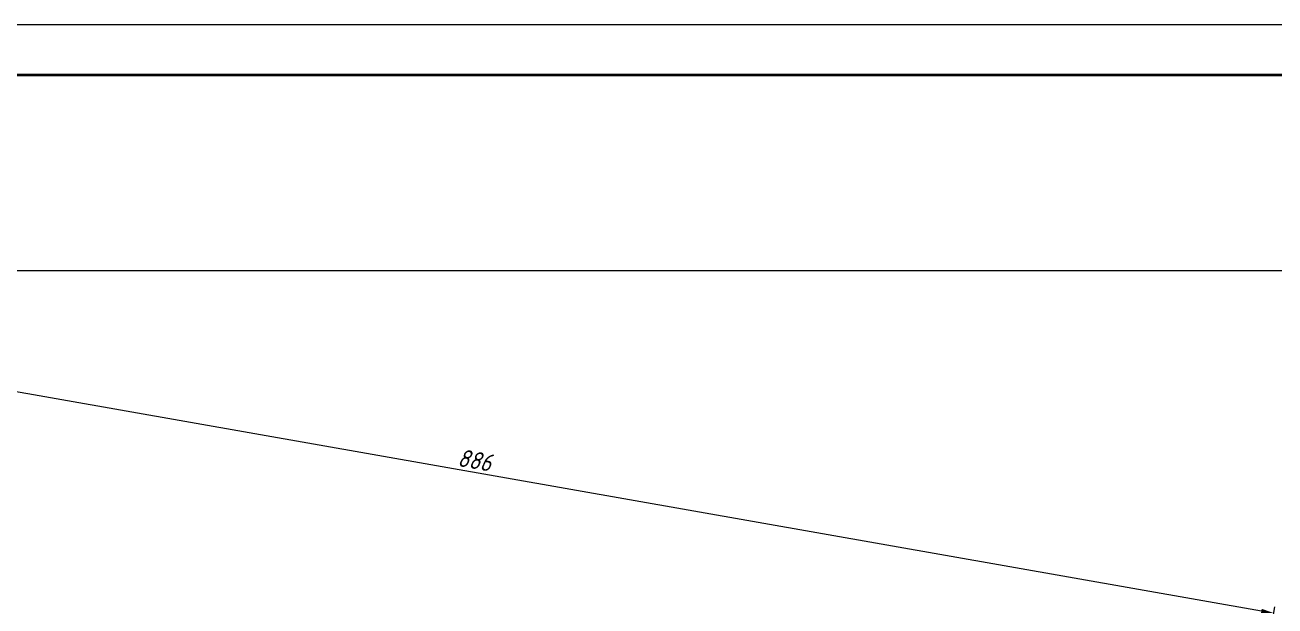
# Model space of a CAD drawing. Header units: millimetres. Extents: x 170 to 1359, y 181 to 1022.
# Drawn here: x 412 to 661.1, y 906.6 to 1022.4 of the extents above; entities that cross this region are included whole.
import ezdxf

# ---------------------------------------------------------------- set-up
doc = ezdxf.new("R2010")
doc.units = ezdxf.units.MM
doc.layers.get('Defpoints').update_dxf_attribs({"lineweight": 35})
doc.layers.add('01', color=7, linetype='Continuous', lineweight=50)
doc.layers.add('02', color=3, linetype='Continuous', lineweight=25)
doc.layers.add('尺寸标注', color=4, linetype='Continuous')
doc.styles.get("Standard").update_dxf_attribs({"font": 'arial.ttf'})
doc.styles.add('工程字-35', font='gbeitc.shx', dxfattribs={"height": 3.5, "bigfont": 'gbcbig.shx'})
doc.dimstyles.new('ISO-25', dxfattribs={"dimtxt": 2.5, "dimasz": 2.5, "dimexe": 1.25, "dimexo": 0.625, "dimtad": 1, "dimtxsty": 'Standard', "dimcen": 2.5, "dimadec": 0, "dimazin": 0, "dimtfac": 1, "dimtmove": 0, "dimatfit": 3, "dimfxl": 1, "dimarcsym": 0})

# ---------------------------------------------------------------- blocks, each defined once
blk = doc.blocks.new('*D14')
at = {"layer": 'Defpoints', "color": 0, "transparency": 16777216}
for p in [(660.83, 905.2), (323.57, 859.38), (642.83, 803.1)]:
    blk.add_point(p, dxfattribs=at)
at = {"layer": '尺寸标注', "color": 0, "lineweight": -2, "transparency": 16777216}
for p, q in [((323.68, 859.99), (341.79, 962.71)), ((344.04, 961.05), (658.37, 905.64)), ((642.94, 803.71), (661.05, 906.43))]:
    blk.add_line(p, q, dxfattribs=at)
at = {"layer": '尺寸标注', "color": 0, "transparency": 16777216}
for points in [[(344.11, 961.46), (343.96, 960.64), (341.57, 961.48)], [(658.44, 906.05), (658.3, 905.23), (660.83, 905.2)]]:
    blk.add_solid(points, dxfattribs=at)
at = {"layer": '尺寸标注', "color": 0, "lineweight": 20, "transparency": 16777216, "insert": (501.61, 935.68), "char_height": 3.5, "attachment_point": 5, "rotation": 350.0022, "style": '工程字-35'}
blk.add_mtext('886', dxfattribs=at)
blk = doc.blocks.new('*D20')
at = {"layer": 'Defpoints', "color": 0, "transparency": 16777216}
for p in [(1244.78, 973.48), (280.07, 859.57), (1244.78, 748.52)]:
    blk.add_point(p, dxfattribs=at)
at = {"layer": '尺寸标注', "color": 0, "lineweight": -2, "transparency": 16777216}
for p, q in [((280.07, 860.19), (280.07, 974.73)), ((1244.78, 749.15), (1244.78, 974.73)), ((282.57, 973.48), (1242.28, 973.48))]:
    blk.add_line(p, q, dxfattribs=at)
at = {"layer": '尺寸标注', "color": 0, "transparency": 16777216}
for points in [[(282.57, 973.9), (282.57, 973.06), (280.07, 973.48)], [(1242.28, 973.9), (1242.28, 973.06), (1244.78, 973.48)]]:
    blk.add_solid(points, dxfattribs=at)
at = {"layer": '尺寸标注', "color": 0, "lineweight": 20, "transparency": 16777216, "insert": (762.42, 975.86), "char_height": 3.5, "attachment_point": 5, "style": '工程字-35'}
blk.add_mtext('2105', dxfattribs=at)

msp = doc.modelspace()

# ---------------------------------------------------------------- linework, layer by layer
at = {"layer": '01'}
msp.add_line((1349.044, 1012.439), (195.044, 1012.439), dxfattribs=at)
at = {"layer": '02'}
msp.add_line((1359.044, 1022.439), (170.044, 1022.439), dxfattribs=at)

# ---------------------------------------------------------------- dimensions: what is measured, and where the dimension line sits
at = {"layer": '尺寸标注', "lineweight": 20}
dim = msp.add_linear_dim(base=(1244.776, 973.481), p1=(280.07, 859.567), p2=(1244.776, 748.523), text='2105', dimstyle='ISO-25', override={"dimtxsty": '工程字-35'}, dxfattribs=at)
dim.commit()
dim.dimension.update_dxf_attribs({"geometry": '*D20', "text_midpoint": (762.423, 975.856)})
dim = msp.add_aligned_dim(p1=(323.573, 859.378), p2=(642.832, 803.097), distance=103.68, text='886', dimstyle='ISO-25', override={"dimtxsty": '工程字-35'}, dxfattribs=at)
dim.commit()
dim.dimension.update_dxf_attribs({"geometry": '*D14', "text_midpoint": (501.615, 935.682)})

doc.saveas('drawing.dxf')
